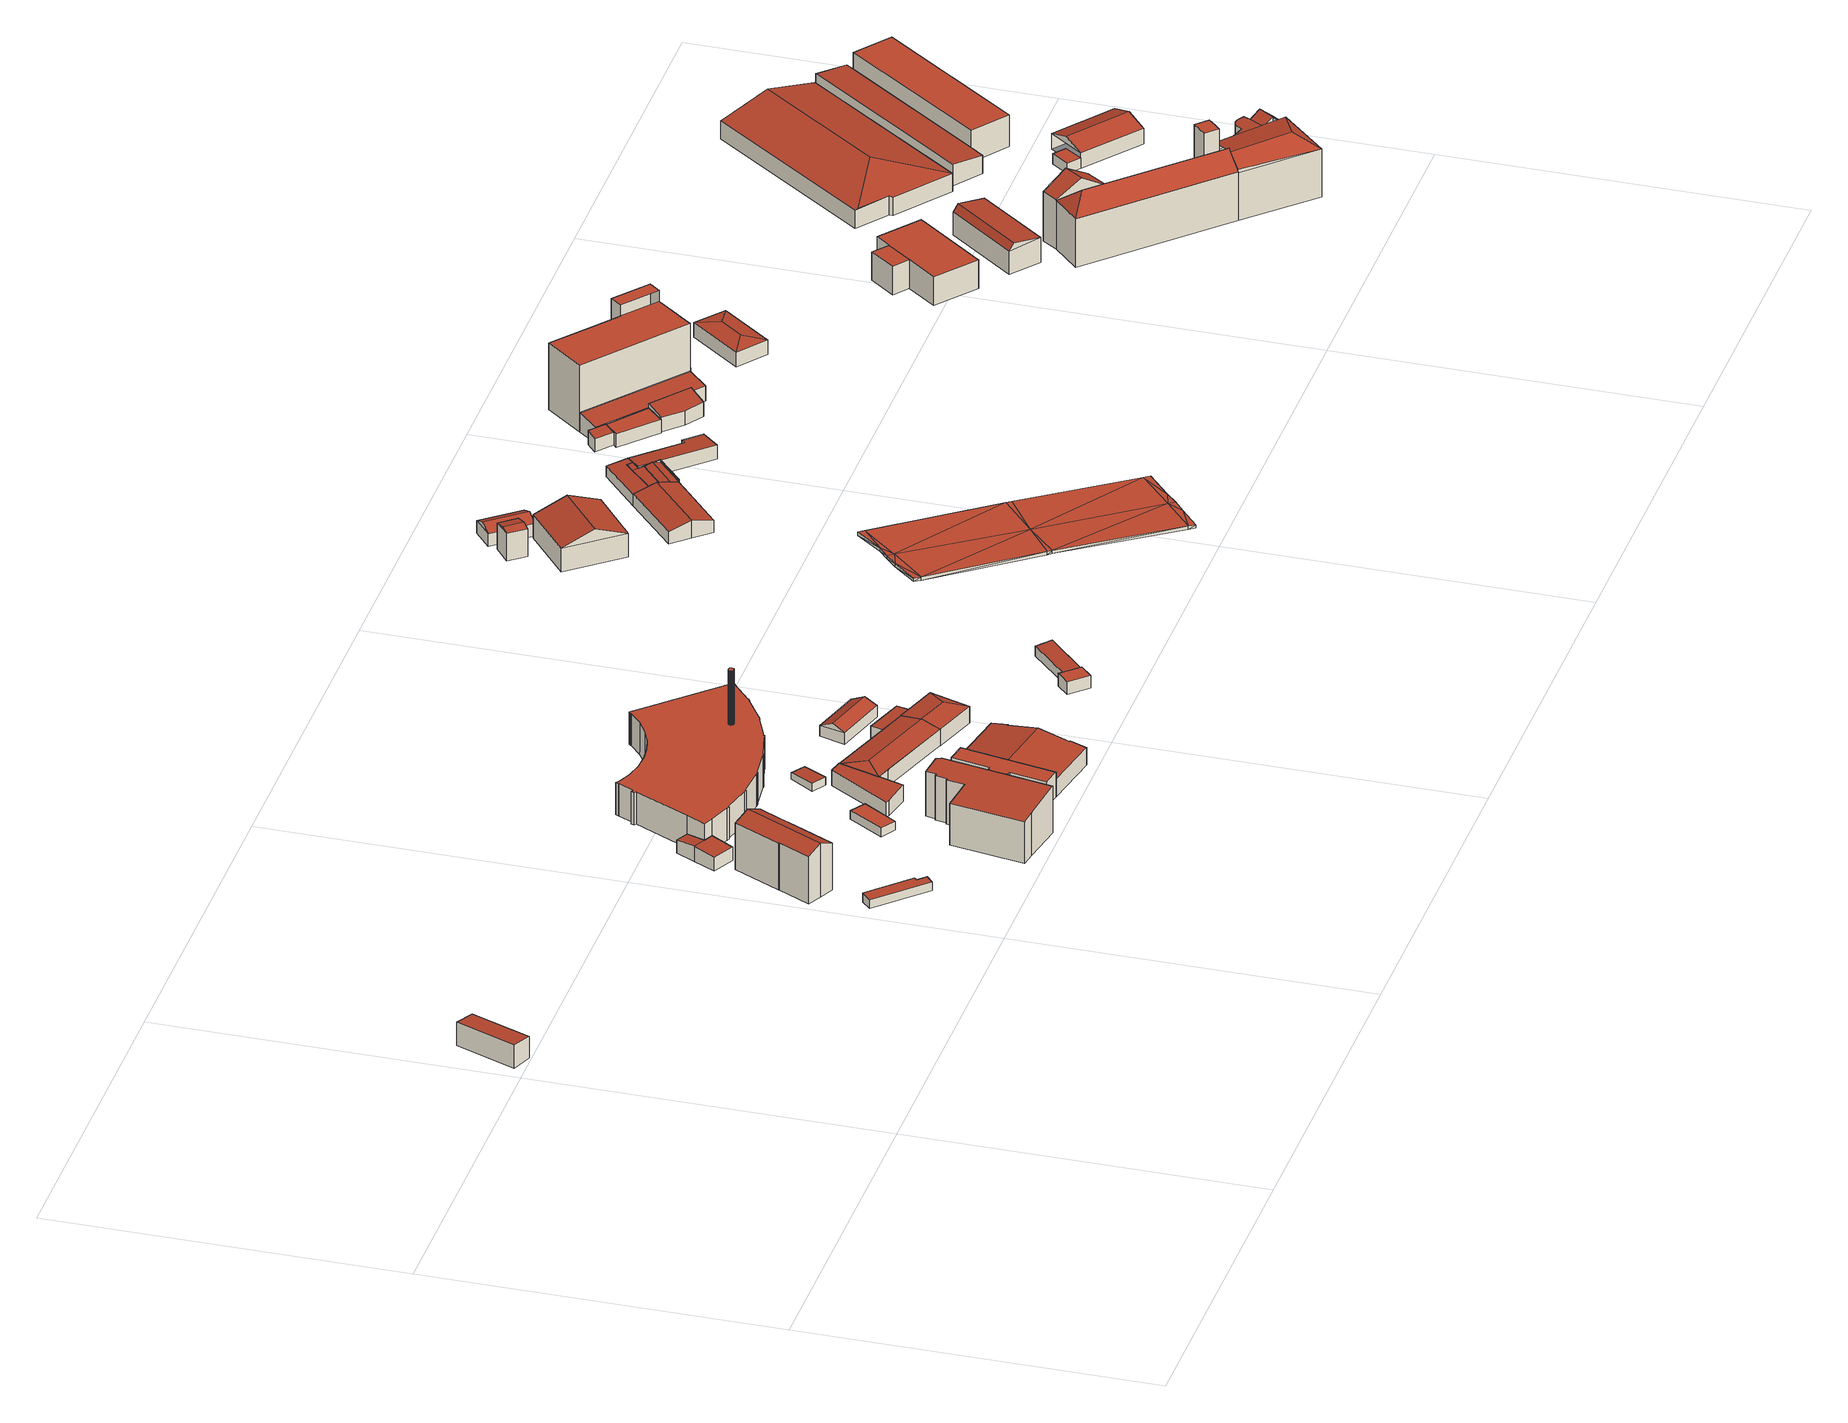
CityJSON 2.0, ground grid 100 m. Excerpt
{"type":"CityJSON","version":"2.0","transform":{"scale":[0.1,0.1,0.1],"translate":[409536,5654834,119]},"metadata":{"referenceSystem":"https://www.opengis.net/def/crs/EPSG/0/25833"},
"CityObjects":{
"building1":{"type":"Building","attributes":{"Dachtyp_tdc":"tdcPolyFlatRoof","Gemeindeschluessel":14612000,"Dachneigung":4.85,"QualitaetDacherkennung":78,"Geometrietyp2DReferenz":"3000","measuredHeight":6.94,"function":"31001_2000","roofType":"2100"},"geometry":[{"type":"Solid","lod":"2","boundaries":[[[[0,1,2,3]],[[1,4,5,2]],[[4,6,7,5]],[[6,0,3,7]],[[6,4,1,0]],[[3,2,5,7]]]],"semantics":{"surfaces":[{"type":"WallSurface"},{"type":"RoofSurface"},{"type":"GroundSurface"}],"values":[[0,0,0,0,1,2]]}}]},
"building2":{"type":"Building","attributes":{"Dachtyp_tdc":"tdcPolyFlatRoof","Gemeindeschluessel":14612000,"Dachneigung":3.37,"QualitaetDacherkennung":70,"Geometrietyp2DReferenz":"3000","measuredHeight":2.7,"function":"31001_9998","roofType":"2100"},"geometry":[{"type":"Solid","lod":"2","boundaries":[[[[8,9,10,11]],[[9,12,13,10]],[[12,14,15,13]],[[14,16,17,15]],[[16,18,19,17]],[[16,14,12,9,8,18]],[[19,11,10,13,15,17]],[[18,8,11,19]]]],"semantics":{"surfaces":[{"type":"WallSurface"},{"type":"RoofSurface"},{"type":"GroundSurface"}],"values":[[0,0,0,0,0,1,2,0]]}}]},
"building3":{"type":"Building","attributes":{"Gemeindeschluessel":14612000,"Geometrietyp2DReferenz":"3000","function":"31001_9998","roofType":"9999"},"children":["building3-1","building3-2"]},
"building3-1":{"type":"BuildingPart","attributes":{"Dachtyp_tdc":"tdcGableRoof","Dachneigung":23.97,"QualitaetDacherkennung":55,"Geometrietyp2DReferenz":"3000","measuredHeight":15.98,"roofType":"3100"},"parents":["building3"],"geometry":[{"type":"MultiSurface","lod":"2","boundaries":[[[20,21,22,23,24]],[[21,25,26,22]],[[25,27,28,26]],[[27,29,30,28]],[[29,31,32,30]],[[31,33,34,32]],[[33,35,36,34]],[[35,37,38,36]],[[37,39,40,38]],[[39,41,42,40]],[[41,43,44,42]],[[43,45,46,44]],[[45,47,46]],[[41,39,37,35,33,31]],[[31,29,27,25,21,20,45,43,41]],[[23,22,26,28,30,32,34,36,38,40,42,44,46]]],"semantics":{"surfaces":[{"type":"WallSurface"},{"type":"RoofSurface"},{"type":"GroundSurface"}],"values":[0,0,0,0,0,0,0,0,0,0,0,0,0,1,1,2]}}]},
"building3-2":{"type":"BuildingPart","attributes":{"Dachtyp_tdc":"tdcPolyFlatRoof","Dachneigung":13.67,"QualitaetDacherkennung":44,"Geometrietyp2DReferenz":"3000","measuredHeight":3.87,"roofType":"2100"},"parents":["building3"],"geometry":[{"type":"MultiSurface","lod":"2","boundaries":[[[48,49,22,50]],[[49,24,23,22]],[[47,51,52,46]],[[51,48,50,52]],[[51,47,24,49,48]],[[50,22,23,46,52]]],"semantics":{"surfaces":[{"type":"WallSurface"},{"type":"RoofSurface"},{"type":"GroundSurface"}],"values":[0,0,0,0,1,2]}}]},
"building4":{"type":"Building","attributes":{"Gemeindeschluessel":14612000,"Geometrietyp2DReferenz":"3000","function":"31001_9998","roofType":"9999"},"children":["building4-1","building4-2"]},
"building4-1":{"type":"BuildingPart","attributes":{"Dachtyp_tdc":"tdcPolyFlatRoof","Dachneigung":4.96,"QualitaetDacherkennung":61,"Geometrietyp2DReferenz":"3000","measuredHeight":4.58,"roofType":"2100"},"parents":["building4"],"geometry":[{"type":"MultiSurface","lod":"2","boundaries":[[[53,54,55,56]],[[57,53,56,58]],[[57,59,54,53]],[[56,55,60,58]],[[59,57,58,60,61]]],"semantics":{"surfaces":[{"type":"WallSurface"},{"type":"RoofSurface"},{"type":"GroundSurface"}],"values":[0,0,1,2,0]}}]},
"building4-2":{"type":"BuildingPart","attributes":{"Dachtyp_tdc":"tdcPolyFlatRoof","Dachneigung":3.82,"QualitaetDacherkennung":79,"Geometrietyp2DReferenz":"3000","measuredHeight":4.54,"roofType":"2100"},"parents":["building4"],"geometry":[{"type":"MultiSurface","lod":"2","boundaries":[[[62,61,60,63]],[[54,64,65,55]],[[64,66,67,65]],[[66,62,63,67]],[[66,64,54,61,62]],[[63,60,55,65,67]]],"semantics":{"surfaces":[{"type":"WallSurface"},{"type":"RoofSurface"},{"type":"GroundSurface"}],"values":[0,0,0,0,1,2]}}]},
"building5":{"type":"Building","attributes":{"Dachtyp_tdc":"tdcPolyFlatRoof","Gemeindeschluessel":14612000,"Dachneigung":5.62,"QualitaetDacherkennung":59,"Geometrietyp2DReferenz":"3000","measuredHeight":14,"function":"31001_2000","roofType":"2100"},"geometry":[{"type":"Solid","lod":"2","boundaries":[[[[68,69,70,71]],[[69,72,73,70]],[[72,74,75,73]],[[74,76,77,75]],[[76,78,79,77]],[[78,80,81,79]],[[80,82,83,81]],[[82,84,85,83]],[[84,86,87,85]],[[86,88,89,87]],[[88,90,91,89]],[[90,68,71,91]],[[90,88,86,84,82,80,78,76,74,72,69,68]],[[71,70,73,75,77,79,81,83,85,87,89,91]]]],"semantics":{"surfaces":[{"type":"WallSurface"},{"type":"RoofSurface"},{"type":"GroundSurface"}],"values":[[0,0,0,0,0,0,0,0,0,0,0,0,1,2]]}}]},
"building6":{"type":"Building","attributes":{"Dachtyp_tdc":"tdcPolyFlatRoof","Gemeindeschluessel":14612000,"Dachneigung":0,"QualitaetDacherkennung":55,"Geometrietyp2DReferenz":"3000","measuredHeight":2.56,"function":"31001_9998","roofType":"1000"},"geometry":[{"type":"Solid","lod":"2","boundaries":[[[[92,93,94,95]],[[93,96,97,94]],[[96,98,99,97]],[[98,92,95,99]],[[98,96,93,92]],[[95,94,97,99]]]],"semantics":{"surfaces":[{"type":"WallSurface"},{"type":"RoofSurface"},{"type":"GroundSurface"}],"values":[[0,0,0,0,1,2]]}}]},
"building7":{"type":"Building","attributes":{"Dachtyp_tdc":"tdcPolyFlatRoof","Gemeindeschluessel":14612000,"Dachneigung":4.66,"QualitaetDacherkennung":93,"Geometrietyp2DReferenz":"3000","measuredHeight":5.08,"function":"31001_2000","roofType":"2100"},"geometry":[{"type":"Solid","lod":"2","boundaries":[[[[100,101,102,103]],[[101,104,105,102]],[[104,106,107,105]],[[106,108,109,107]],[[108,110,111,109]],[[110,112,113,111]],[[112,114,115,113]],[[114,100,103,115]],[[114,112,110,108,106,104,101,100]],[[103,102,105,107,109,111,113,115]]]],"semantics":{"surfaces":[{"type":"WallSurface"},{"type":"RoofSurface"},{"type":"GroundSurface"}],"values":[[0,0,0,0,0,0,0,0,1,2]]}}]},
"building8":{"type":"Building","attributes":{"Dachtyp_tdc":"tdcPolyFlatRoof","Gemeindeschluessel":14612000,"Dachneigung":0,"QualitaetDacherkennung":90,"Geometrietyp2DReferenz":"3000","measuredHeight":7.42,"function":"31001_2000","roofType":"1000"},"geometry":[{"type":"Solid","lod":"2","boundaries":[[[[116,117,118,119]],[[117,120,121,118]],[[120,122,123,121]],[[122,124,125,123]],[[124,126,127,125]],[[126,128,129,127]],[[128,130,131,129]],[[130,132,133,131]],[[132,134,135,133]],[[134,116,119,135]],[[134,132,130,128,126,124,122,120,117,116]],[[119,118,121,123,125,127,129,131,133,135]]]],"semantics":{"surfaces":[{"type":"WallSurface"},{"type":"RoofSurface"},{"type":"GroundSurface"}],"values":[[0,0,0,0,0,0,0,0,0,0,1,2]]}}]},
"building9":{"type":"Building","attributes":{"Dachtyp_tdc":"tdcPolyFlatRoof","Gemeindeschluessel":14612000,"Dachneigung":3.22,"QualitaetDacherkennung":73,"Geometrietyp2DReferenz":"3000","measuredHeight":2.38,"function":"31001_9998","roofType":"2100"},"geometry":[{"type":"Solid","lod":"2","boundaries":[[[[136,137,138,139]],[[137,140,141,138]],[[140,142,143,141]],[[142,136,139,143]],[[142,140,137,136]],[[139,138,141,143]]]],"semantics":{"surfaces":[{"type":"WallSurface"},{"type":"RoofSurface"},{"type":"GroundSurface"}],"values":[[0,0,0,0,1,2]]}}]},
"building10":{"type":"Building","attributes":{"name":"Eisenbahnmuseum","Gemeindeschluessel":14612000,"Geometrietyp2DReferenz":"3000","BezugspunktDach":"2000","function":"31001_3034"},"children":["building10-1","building10-2"]},
"building10-1":{"type":"BuildingPart","attributes":{"Dachtyp_tdc":"tdcFreeFormRoof","Dachneigung":0,"QualitaetDacherkennung":0,"Geometrietyp2DReferenz":"3000","measuredHeight":9.52},"parents":["building10"],"geometry":[{"type":"MultiSurface","lod":"2","boundaries":[[[144,145,146,147,148,149,150,151,152,153,154,155,156,157,158,159,160,161,162,163,164,165,166,167,168,169,170,171,172,173,174,175,176,177,178,179,180,181,182,183,184,185,186,187,188,189,190,191,192,193,194,195,196,197,198,199,200]],[[200,199,201,202]],[[199,198,203,201]],[[198,197,204,203]],[[197,196,205,204]],[[196,195,206,205]],[[195,194,207,206]],[[194,193,208,207]],[[193,192,209,208]],[[192,191,210,209]],[[191,190,211,210]],[[190,189,212,211]],[[189,188,213,212]],[[188,187,214,213]],[[187,186,215,214]],[[186,185,216,215]],[[185,184,217,216]],[[184,183,218,217]],[[183,182,219,218]],[[182,181,220,219]],[[181,180,221,220]],[[180,179,222,221]],[[179,178,223,222]],[[178,177,224,223]],[[177,176,225,224]],[[176,175,226,225]],[[175,174,227,226]],[[174,173,228,227]],[[173,172,229,228]],[[172,171,230,229]],[[171,170,231,230]],[[170,169,232,231]],[[169,168,233,232]],[[168,167,234,233]],[[167,166,235,234]],[[166,165,236,235]],[[165,164,237,236]],[[164,163,238,237]],[[163,162,239,238]],[[162,161,240,239]],[[161,160,241,240]],[[160,159,242,241]],[[159,158,243,242]],[[158,157,244,243]],[[157,156,245,244]],[[156,155,246,245]],[[155,154,247,246]],[[154,153,248,247]],[[153,152,249,248]],[[152,151,250,249]],[[151,150,251,250]],[[150,149,252,251]],[[146,145,253,254]],[[149,148,255,252]],[[148,147,256,255]],[[147,146,254,256]],[[145,144,257,253]],[[144,200,202,257]],[[202,201,203,204,205,206,207,208,209,210,211,212,213,214,215,216,217,218,219,220,221,222,223,224,225,226,227,228,229,230,231,232,233,234,235,236,237,238,239,240,241,242,243,244,245,246,247,248,249,250,251,252,255,256,254,253,257]]],"semantics":{"surfaces":[{"type":"RoofSurface"},{"type":"WallSurface"},{"type":"GroundSurface"}],"values":[0,1,1,1,1,1,1,1,1,1,1,1,1,1,1,1,1,1,1,1,1,1,1,1,1,1,1,1,1,1,1,1,1,1,1,1,1,1,1,1,1,1,1,1,1,1,1,1,1,1,1,1,1,1,1,1,1,1,2]}}]},
"building10-2":{"type":"BuildingPart","attributes":{"Dachtyp_tdc":"tdcPolyFlatRoof","Dachneigung":0,"QualitaetDacherkennung":0,"Geometrietyp2DReferenz":"3000","measuredHeight":16.22},"parents":["building10"],"geometry":[{"type":"MultiSurface","lod":"2","boundaries":[[[258,259,260,261,262,263,264,265,266,267,268,269,270,271,272,273,274,275]],[[275,274,276,277]],[[274,273,278,276]],[[273,272,279,278]],[[272,271,280,279]],[[271,270,281,280]],[[270,269,282,281]],[[269,268,283,282]],[[268,267,284,283]],[[267,266,285,284]],[[266,265,286,285]],[[265,264,287,286]],[[264,263,288,287]],[[263,262,289,288]],[[262,261,290,289]],[[261,260,291,290]],[[260,259,292,291]],[[259,258,293,292]],[[258,275,277,293]],[[277,276,278,279,280,281,282,283,284,285,286,287,288,289,290,291,292,293]]],"semantics":{"surfaces":[{"type":"RoofSurface"},{"type":"WallSurface"},{"type":"GroundSurface"}],"values":[0,1,1,1,1,1,1,1,1,1,1,1,1,1,1,1,1,1,1,2]}}]},
"building11":{"type":"Building","attributes":{"Dachtyp_tdc":"tdcGableRoof","Gemeindeschluessel":14612000,"Dachneigung":10.02,"QualitaetDacherkennung":47,"Geometrietyp2DReferenz":"3000","measuredHeight":7.62,"function":"31001_2000","roofType":"3100"},"geometry":[{"type":"Solid","lod":"2","boundaries":[[[[294,295,296,297]],[[295,298,299,296]],[[298,300,301,299]],[[300,302,303,301]],[[302,304,305,303]],[[304,306,135,305]],[[306,307,308,135]],[[307,309,133,308]],[[309,310,311,133]],[[310,294,297,311]],[[307,306,304,302,300,298]],[[298,295,294,310,309,307]],[[297,296,299,301,303,305,135,308,133,311]]]],"semantics":{"surfaces":[{"type":"WallSurface"},{"type":"RoofSurface"},{"type":"GroundSurface"}],"values":[[0,0,0,0,0,0,0,0,0,0,1,1,2]]}}]},
"building12":{"type":"Building","attributes":{"Dachtyp_tdc":"tdcFreeFormRoof","Gemeindeschluessel":14612000,"Dachneigung":10.02,"QualitaetDacherkennung":93,"Geometrietyp2DReferenz":"3000","measuredHeight":6.04,"function":"31001_2000","roofType":"5000"},"geometry":[{"type":"Solid","lod":"2","boundaries":[[[[312,313,314,315]],[[313,316,103,314]],[[316,317,115,103]],[[317,318,113,115]],[[318,319,320,113]],[[319,321,322,320]],[[321,312,315,322]],[[323,318,324]],[[318,325,324]],[[326,327,324,325,328,329]],[[321,319,323,324,327]],[[312,326,329,313]],[[313,329,328,316]],[[316,328,325,317]],[[321,327,326,312]],[[317,325,318]],[[318,323,319]],[[315,314,103,115,113,320,322]]]],"semantics":{"surfaces":[{"type":"WallSurface"},{"type":"RoofSurface"},{"type":"GroundSurface"}],"values":[[0,0,0,0,0,0,0,1,1,1,1,0,0,0,0,0,0,2]]}}]},
"building13":{"type":"Building","attributes":{"Dachtyp_tdc":"tdcPolyFlatRoof","Gemeindeschluessel":14612000,"Dachneigung":3.12,"QualitaetDacherkennung":76,"Geometrietyp2DReferenz":"3000","measuredHeight":4.57,"function":"31001_2000","roofType":"2100"},"geometry":[{"type":"Solid","lod":"2","boundaries":[[[[330,331,332,333]],[[331,334,335,332]],[[334,336,337,335]],[[336,338,339,337]],[[338,330,333,339]],[[338,336,334,331,330]],[[333,332,335,337,339]]]],"semantics":{"surfaces":[{"type":"WallSurface"},{"type":"RoofSurface"},{"type":"GroundSurface"}],"values":[[0,0,0,0,0,1,2]]}}]},
"building14":{"type":"Building","attributes":{"Dachtyp_tdc":"tdcHipAndGableRoof","Gemeindeschluessel":14612000,"Dachneigung":10,"QualitaetDacherkennung":90,"Geometrietyp2DReferenz":"3000","measuredHeight":6.08,"function":"31001_2000","roofType":"5000"},"geometry":[{"type":"Solid","lod":"2","boundaries":[[[[340,341,342,337]],[[341,343,344,342]],[[343,312,345,344]],[[312,346,339,345]],[[346,340,337,339]],[[343,341,347]],[[340,346,348,347,341]],[[343,347,348,312]],[[348,346,312]],[[337,342,344,345,339]]]],"semantics":{"surfaces":[{"type":"WallSurface"},{"type":"RoofSurface"},{"type":"GroundSurface"}],"values":[[0,0,0,0,0,1,1,1,0,2]]}}]},
"building15":{"type":"Building","attributes":{"Dachtyp_tdc":"tdcGableRoof","Gemeindeschluessel":14612000,"Dachneigung":24.91,"QualitaetDacherkennung":89,"Geometrietyp2DReferenz":"3000","measuredHeight":5.04,"function":"31001_2000","roofType":"3100"},"geometry":[{"type":"Solid","lod":"2","boundaries":[[[[349,350,351,352]],[[350,353,354,351]],[[353,355,356,354]],[[355,349,352,356]],[[353,350,357]],[[349,355,358]],[[350,349,358,357]],[[355,353,357,358]],[[352,351,354,356]]]],"semantics":{"surfaces":[{"type":"WallSurface"},{"type":"RoofSurface"},{"type":"GroundSurface"}],"values":[[0,0,0,0,0,0,1,1,2]]}}]},
"building16":{"type":"Building","attributes":{"Dachtyp_tdc":"tdcPolyFlatRoof","Gemeindeschluessel":14612000,"Dachneigung":0,"QualitaetDacherkennung":81,"Geometrietyp2DReferenz":"3000","measuredHeight":3.83,"function":"31001_2000","roofType":"1000"},"geometry":[{"type":"Solid","lod":"2","boundaries":[[[[359,360,361,362]],[[360,363,364,361]],[[363,365,366,364]],[[365,367,368,366]],[[367,359,362,368]],[[367,365,363,360,359]],[[362,361,364,366,368]]]],"semantics":{"surfaces":[{"type":"WallSurface"},{"type":"RoofSurface"},{"type":"GroundSurface"}],"values":[[0,0,0,0,0,1,2]]}}]},
"building17":{"type":"Building","attributes":{"Dachtyp_tdc":"tdcPolyFlatRoof","Gemeindeschluessel":14612000,"Dachneigung":5.66,"QualitaetDacherkennung":83,"Geometrietyp2DReferenz":"3000","measuredHeight":3.44,"function":"31001_2000","roofType":"2100"},"geometry":[{"type":"Solid","lod":"2","boundaries":[[[[369,370,371,372]],[[370,373,374,371]],[[373,375,376,374]],[[375,369,372,376]],[[375,373,370,369]],[[372,371,374,376]]]],"semantics":{"surfaces":[{"type":"WallSurface"},{"type":"RoofSurface"},{"type":"GroundSurface"}],"values":[[0,0,0,0,1,2]]}}]},
"building18":{"type":"Building","attributes":{"Stand_DGM":"2016","Stand_Basis-DLM":"2021","Gemeindeschluessel":"14612000","ObjektHoehe":1,"Stand_Laserscan":"2016","BodenHoehe":128.66,"Stand_3D-Stadtmodell":"2023","Geometrietyp2DReferenz":3000,"AbsoluteHoehe":129.66,"measuredHeight":1,"function":"53001_1800","roofType":"9999"},"geometry":[{"type":"MultiSurface","lod":"2","boundaries":[[[377,378,379]],[[380,381,378]],[[377,382,383]],[[377,383,380]],[[377,380,378]],[[383,382,384]],[[385,386,387]],[[382,388,387]],[[382,387,384]],[[387,388,385]],[[388,389,385]],[[390,377,379]],[[391,392,390]],[[390,392,377]],[[377,392,382]],[[382,392,393]],[[382,393,394]],[[394,395,388]],[[394,388,382]],[[388,395,396]],[[397,396,395]],[[389,388,396]],[[379,378,398]],[[379,398,399]],[[378,381,400]],[[378,400,398]],[[381,380,401]],[[381,401,400]],[[380,383,402]],[[380,402,401]],[[383,384,403]],[[383,403,402]],[[384,387,404]],[[397,395,405]],[[389,406,407]],[[396,397,408]],[[396,408,406]],[[397,405,408]],[[395,394,409]],[[395,409,405]],[[394,393,410]],[[394,410,409]],[[393,392,411]],[[393,411,410]],[[392,391,412]],[[392,412,411]],[[391,390,413]],[[391,413,412]],[[390,379,399]],[[390,399,413]],[[386,385,414]],[[384,404,403]],[[387,386,415]],[[387,415,404]],[[386,414,415]],[[385,389,407]],[[385,407,414]],[[389,396,406]],[[398,400,401]],[[402,416,417]],[[401,402,417]],[[398,401,417]],[[403,416,402]],[[404,415,414]],[[404,418,416]],[[403,404,416]],[[414,418,404]],[[414,407,418]],[[399,417,413]],[[413,411,412]],[[417,411,413]],[[416,411,417]],[[410,411,416]],[[409,410,416]],[[418,405,409]],[[416,418,409]],[[406,405,418]],[[405,406,408]],[[406,418,407]],[[399,398,417]]],"semantics":{"surfaces":[{"type":"RoofSurface"},{"type":"WallSurface"},{"type":"GroundSurface"}],"values":[0,0,0,0,0,0,0,0,0,0,0,0,0,0,0,0,0,0,0,0,0,0,1,1,1,1,1,1,1,1,1,1,1,1,1,1,1,1,1,1,1,1,1,1,1,1,1,1,1,1,1,1,1,1,1,1,1,1,2,2,2,2,2,2,2,2,2,2,2,2,2,2,2,2,2,2,2,2,2,2]}}]},
"building19":{"type":"Building","attributes":{"Dachtyp_tdc":"tdcGableRoof","Gemeindeschluessel":14612000,"Dachneigung":13.14,"QualitaetDacherkennung":67,"Geometrietyp2DReferenz":"3000","measuredHeight":8.78,"function":"31001_2000","roofType":"3100"},"geometry":[{"type":"Solid","lod":"2","boundaries":[[[[419,420,421,422]],[[420,423,424,421]],[[423,425,426,424]],[[425,419,422,426]],[[423,420,427]],[[419,425,428]],[[420,419,428,427]],[[425,423,427,428]],[[422,421,424,426]]]],"semantics":{"surfaces":[{"type":"WallSurface"},{"type":"RoofSurface"},{"type":"GroundSurface"}],"values":[[0,0,0,0,0,0,1,1,2]]}}]},
"building20":{"type":"Building","attributes":{"Dachtyp_tdc":"tdcGableRoof","Gemeindeschluessel":14612000,"Dachneigung":20.24,"QualitaetDacherkennung":85,"Geometrietyp2DReferenz":"3000","measuredHeight":10.56,"function":"31001_2000","roofType":"3100"},"geometry":[{"type":"Solid","lod":"2","boundaries":[[[[429,430,431,432]],[[430,433,434,431]],[[433,435,436,434]],[[435,429,432,436]],[[433,430,437]],[[429,435,438]],[[430,429,438,437]],[[435,433,437,438]],[[432,431,434,436]]]],"semantics":{"surfaces":[{"type":"WallSurface"},{"type":"RoofSurface"},{"type":"GroundSurface"}],"values":[[0,0,0,0,0,0,1,1,2]]}}]},
"building21":{"type":"Building","attributes":{"Dachtyp_tdc":"tdcGableRoof","Gemeindeschluessel":14612000,"Dachneigung":23.77,"QualitaetDacherkennung":83,"Geometrietyp2DReferenz":"3000","measuredHeight":5.28,"function":"31001_2000","roofType":"3100"},"geometry":[{"type":"Solid","lod":"2","boundaries":[[[[439,440,441,442]],[[440,443,444,441]],[[443,445,446,444]],[[445,439,442,446]],[[443,440,447]],[[439,445,448]],[[440,439,448,447]],[[445,443,447,448]],[[442,441,444,446]]]],"semantics":{"surfaces":[{"type":"WallSurface"},{"type":"RoofSurface"},{"type":"GroundSurface"}],"values":[[0,0,0,0,0,0,1,1,2]]}}]},
"building22":{"type":"Building","attributes":{"Dachtyp_tdc":"tdcGableRoof","Gemeindeschluessel":14612000,"Dachneigung":14.45,"QualitaetDacherkennung":88,"Geometrietyp2DReferenz":"3000","measuredHeight":5.29,"function":"31001_2000","roofType":"3100"},"geometry":[{"type":"Solid","lod":"2","boundaries":[[[[449,450,451,452]],[[450,453,454,451]],[[453,455,456,454]],[[455,457,458,456]],[[457,459,460,458]],[[459,461,462,460]],[[461,463,464,462]],[[463,465,466,464]],[[465,449,452,466]],[[463,461,459,457,455,453]],[[453,450,449,465,463]],[[451,454,456,458,460,462,464,466,452]]]],"semantics":{"surfaces":[{"type":"WallSurface"},{"type":"RoofSurface"},{"type":"GroundSurface"}],"values":[[0,0,0,0,0,0,0,0,0,1,1,2]]}}]},
"building23":{"type":"Building","attributes":{"Dachtyp_tdc":"tdcPolyFlatRoof","Gemeindeschluessel":14612000,"Dachneigung":6.27,"QualitaetDacherkennung":75,"Geometrietyp2DReferenz":"3000","measuredHeight":3.91,"function":"31001_2000","roofType":"2100"},"geometry":[{"type":"Solid","lod":"2","boundaries":[[[[467,468,469,470]],[[468,471,472,469]],[[471,473,474,472]],[[473,475,476,474]],[[475,477,478,476]],[[477,479,480,478]],[[479,467,470,480]],[[479,477,475,473,471,468,467]],[[470,469,472,474,476,478,480]]]],"semantics":{"surfaces":[{"type":"WallSurface"},{"type":"RoofSurface"},{"type":"GroundSurface"}],"values":[[0,0,0,0,0,0,0,1,2]]}}]},
"building24":{"type":"Building","attributes":{"Gemeindeschluessel":14612000,"Geometrietyp2DReferenz":"3000","function":"31001_2000","roofType":"9999"},"children":["building24-1","building24-2"]},
"building24-1":{"type":"BuildingPart","attributes":{"Dachtyp_tdc":"tdcPolyFlatRoof","Dachneigung":7.01,"QualitaetDacherkennung":73,"Geometrietyp2DReferenz":"3000","measuredHeight":4.57,"roofType":"2100"},"parents":["building24"],"geometry":[{"type":"MultiSurface","lod":"2","boundaries":[[[481,482,483,484]],[[482,485,486,483]],[[485,487,488,486]],[[487,467,489,488]],[[467,490,491,489]],[[492,493,494,495]],[[493,496,497,494]],[[496,481,484,497]],[[496,493,492,490,467,487,485,482,481]],[[484,483,486,488,489,491,495,494,497]]],"semantics":{"surfaces":[{"type":"WallSurface"},{"type":"RoofSurface"},{"type":"GroundSurface"}],"values":[0,0,0,0,0,0,0,0,1,2]}}]},
"building24-2":{"type":"BuildingPart","attributes":{"Dachtyp_tdc":"tdcPolyFlatRoof","Dachneigung":7.04,"QualitaetDacherkennung":71,"Geometrietyp2DReferenz":"3000","measuredHeight":3.81,"roofType":"2100"},"parents":["building24"],"geometry":[{"type":"MultiSurface","lod":"2","boundaries":[[[498,499,491,490]],[[498,500,501,499]],[[500,492,495,501]],[[500,498,490,492]],[[495,491,499,501]]],"semantics":{"surfaces":[{"type":"WallSurface"},{"type":"RoofSurface"},{"type":"GroundSurface"}],"values":[0,0,0,1,2]}}]},
"building25":{"type":"Building","attributes":{"Dachtyp_tdc":"tdcGableRoof","Gemeindeschluessel":14612000,"Dachneigung":14.08,"QualitaetDacherkennung":82,"Geometrietyp2DReferenz":"3000","measuredHeight":4.2,"function":"31001_2000","roofType":"3100"},"geometry":[{"type":"Solid","lod":"2","boundaries":[[[[487,485,502,503]],[[485,504,505,502]],[[504,506,507,505]],[[506,487,503,507]],[[504,485,508]],[[487,506,509]],[[485,487,509,508]],[[506,504,508,509]],[[503,502,505,507]]]],"semantics":{"surfaces":[{"type":"WallSurface"},{"type":"RoofSurface"},{"type":"GroundSurface"}],"values":[[0,0,0,0,0,0,1,1,2]]}}]},
"building26":{"type":"Building","attributes":{"Dachtyp_tdc":"tdcPolyFlatRoof","Gemeindeschluessel":14612000,"Dachneigung":4.66,"QualitaetDacherkennung":77,"Geometrietyp2DReferenz":"3000","measuredHeight":4.2,"function":"31001_2000","roofType":"2100"},"geometry":[{"type":"Solid","lod":"2","boundaries":[[[[510,511,495,494]],[[511,512,501,495]],[[512,475,513,501]],[[475,514,515,513]],[[514,516,517,515]],[[516,518,519,517]],[[518,520,521,519]],[[520,510,494,521]],[[520,518,516,514,475,512,511,510]],[[494,495,501,513,515,517,519,521]]]],"semantics":{"surfaces":[{"type":"WallSurface"},{"type":"RoofSurface"},{"type":"GroundSurface"}],"values":[[0,0,0,0,0,0,0,0,1,2]]}}]},
"building27":{"type":"Building","attributes":{"Dachtyp_tdc":"tdcPolyFlatRoof","Gemeindeschluessel":14612000,"Dachneigung":5.08,"QualitaetDacherkennung":76,"Geometrietyp2DReferenz":"3000","measuredHeight":4.22,"function":"31001_2000","roofType":"2100"},"geometry":[{"type":"Solid","lod":"2","boundaries":[[[[522,523,524,525]],[[523,526,527,524]],[[526,528,529,527]],[[528,530,531,529]],[[530,532,533,531]],[[532,522,525,533]],[[532,530,528,526,523,522]],[[525,524,527,529,531,533]]]],"semantics":{"surfaces":[{"type":"WallSurface"},{"type":"RoofSurface"},{"type":"GroundSurface"}],"values":[[0,0,0,0,0,0,1,2]]}}]},
"building28":{"type":"Building","attributes":{"Dachtyp_tdc":"tdcPolyFlatRoof","Gemeindeschluessel":14612000,"Dachneigung":0,"QualitaetDacherkennung":37,"Geometrietyp2DReferenz":"3000","measuredHeight":3.92,"function":"31001_2000","roofType":"1000"},"geometry":[{"type":"Solid","lod":"2","boundaries":[[[[534,535,536,537]],[[535,538,539,536]],[[538,540,541,539]],[[540,542,543,541]],[[542,534,537,543]],[[542,540,538,535,534]],[[537,536,539,541,543]]]],"semantics":{"surfaces":[{"type":"WallSurface"},{"type":"RoofSurface"},{"type":"GroundSurface"}],"values":[[0,0,0,0,0,1,2]]}}]},
"building29":{"type":"Building","attributes":{"Dachtyp_tdc":"tdcPolyFlatRoof","Gemeindeschluessel":14612000,"Dachneigung":6.9,"QualitaetDacherkennung":68,"Geometrietyp2DReferenz":"3000","measuredHeight":5.05,"function":"31001_2000","roofType":"2100"},"geometry":[{"type":"Solid","lod":"2","boundaries":[[[[544,545,546,547]],[[545,548,549,546]],[[548,550,551,549]],[[550,552,553,551]],[[552,544,547,553]],[[552,550,548,545,544]],[[547,546,549,551,553]]]],"semantics":{"surfaces":[{"type":"WallSurface"},{"type":"RoofSurface"},{"type":"GroundSurface"}],"values":[[0,0,0,0,0,1,2]]}}]},
"building30":{"type":"Building","attributes":{"Dachtyp_tdc":"tdcPolyFlatRoof","Gemeindeschluessel":14612000,"Dachneigung":9.74,"QualitaetDacherkennung":33,"Geometrietyp2DReferenz":"3000","measuredHeight":5.76,"function":"31001_2000","roofType":"2100"},"geometry":[{"type":"Solid","lod":"2","boundaries":[[[[554,555,556,557]],[[555,558,559,556]],[[558,560,561,559]],[[560,562,563,561]],[[562,564,565,563]],[[564,566,567,565]],[[566,554,557,567]],[[566,564,562,560,558,555,554]],[[557,556,559,561,563,565,567]]]],"semantics":{"surfaces":[{"type":"WallSurface"},{"type":"RoofSurface"},{"type":"GroundSurface"}],"values":[[0,0,0,0,0,0,0,1,2]]}}]},
"building31":{"type":"Building","attributes":{"Gemeindeschluessel":14612000,"Geometrietyp2DReferenz":"3000","function":"31001_2000","roofType":"9999"},"children":["building31-1","building31-2"]},
"building31-1":{"type":"BuildingPart","attributes":{"Dachtyp_tdc":"tdcPolyFlatRoof","Dachneigung":0,"QualitaetDacherkennung":69,"Geometrietyp2DReferenz":"3000","measuredHeight":19.91,"roofType":"1000"},"parents":["building31"],"geometry":[{"type":"MultiSurface","lod":"2","boundaries":[[[568,569,570,571]],[[569,572,573,570]],[[572,574,575,573]],[[574,576,561,575]],[[576,577,559,561]],[[577,578,579,559]],[[578,580,581,579]],[[580,582,583,581]],[[582,580,578,577,576,574,572,569,568]],[[571,570,573,575,561,559,579,581,583]]],"semantics":{"surfaces":[{"type":"WallSurface"},{"type":"RoofSurface"},{"type":"GroundSurface"}],"values":[0,0,0,0,0,0,0,0,1,2]}}]},
"building31-2":{"type":"BuildingPart","attributes":{"Dachtyp_tdc":"tdcPolyFlatRoof","Dachneigung":0,"QualitaetDacherkennung":49,"Geometrietyp2DReferenz":"3000","measuredHeight":23.17,"roofType":"1000"},"parents":["building31"],"geometry":[{"type":"MultiSurface","lod":"2","boundaries":[[[584,585,586,587]],[[585,588,568,571,586]],[[588,585,584,589]],[[583,587,586,571]],[[589,584,587,583,582]]],"semantics":{"surfaces":[{"type":"WallSurface"},{"type":"RoofSurface"},{"type":"GroundSurface"}],"values":[0,0,1,2,0]}}]},
"building32":{"type":"Building","attributes":{"Dachtyp_tdc":"tdcGableRoof","Gemeindeschluessel":14612000,"Dachneigung":17.91,"QualitaetDacherkennung":16,"Geometrietyp2DReferenz":"3000","measuredHeight":3.42,"function":"31001_2000","roofType":"3100"},"geometry":[{"type":"Solid","lod":"2","boundaries":[[[[590,591,592,593]],[[591,594,595,592]],[[594,596,597,595]],[[596,590,593,597]],[[594,591,598]],[[590,596,599]],[[591,590,599,598]],[[596,594,598,599]],[[593,592,595,597]]]],"semantics":{"surfaces":[{"type":"WallSurface"},{"type":"RoofSurface"},{"type":"GroundSurface"}],"values":[[0,0,0,0,0,0,1,1,2]]}}]},
"building33":{"type":"Building","attributes":{"Dachtyp_tdc":"tdcHipRoof","Gemeindeschluessel":14612000,"Dachneigung":10,"QualitaetDacherkennung":87,"Geometrietyp2DReferenz":"3000","measuredHeight":5.23,"function":"31001_2000","roofType":"3200"},"geometry":[{"type":"Solid","lod":"2","boundaries":[[[[600,601,602,603]],[[601,604,605,602]],[[604,606,607,605]],[[606,600,603,607]],[[604,601,608]],[[600,606,609]],[[601,600,609,608]],[[606,604,608,609]],[[603,602,605,607]]]],"semantics":{"surfaces":[{"type":"WallSurface"},{"type":"RoofSurface"},{"type":"GroundSurface"}],"values":[[0,0,0,0,1,1,1,1,2]]}}]},
"building34":{"type":"Building","attributes":{"Gemeindeschluessel":14612000,"Geometrietyp2DReferenz":"3000","function":"31001_2000","roofType":"9999"},"children":["building34-1","building34-2"]},
"building34-1":{"type":"BuildingPart","attributes":{"Dachtyp_tdc":"tdcPolyFlatRoof","Dachneigung":0,"QualitaetDacherkennung":85,"Geometrietyp2DReferenz":"3000","measuredHeight":8.58,"roofType":"1000"},"parents":["building34"],"geometry":[{"type":"MultiSurface","lod":"2","boundaries":[[[610,611,612,613]],[[614,610,613,615,616]],[[611,617,618,612]],[[617,619,620,618]],[[619,621,622,620]],[[621,623,624,622]],[[623,625,626,627,624]],[[623,621,619,617,611,610,614,625]],[[627,615,613,612,618,620,622,624]]],"semantics":{"surfaces":[{"type":"WallSurface"},{"type":"RoofSurface"},{"type":"GroundSurface"}],"values":[0,0,0,0,0,0,0,1,2]}}]},
"building34-2":{"type":"BuildingPart","attributes":{"Dachtyp_tdc":"tdcPolyFlatRoof","Dachneigung":0,"QualitaetDacherkennung":69,"Geometrietyp2DReferenz":"3000","measuredHeight":8.54,"roofType":"1000"},"parents":["building34"],"geometry":[{"type":"MultiSurface","lod":"2","boundaries":[[[626,628,624,627]],[[628,629,630,624]],[[629,631,632,630]],[[631,616,615,632]],[[616,631,629,628,626]],[[627,624,630,632,615]]],"semantics":{"surfaces":[{"type":"WallSurface"},{"type":"RoofSurface"},{"type":"GroundSurface"}],"values":[0,0,0,0,1,2]}}]},
"building35":{"type":"Building","attributes":{"Dachtyp_tdc":"tdcGableRoof","Gemeindeschluessel":14612000,"Dachneigung":10.16,"QualitaetDacherkennung":7,"Geometrietyp2DReferenz":"3000","measuredHeight":8.88,"function":"31001_2000","roofType":"3100"},"geometry":[{"type":"Solid","lod":"2","boundaries":[[[[633,634,635,636]],[[634,637,638,635]],[[637,639,640,638]],[[639,633,636,640]],[[637,634,641]],[[633,639,642]],[[634,633,642,641]],[[639,637,641,642]],[[636,635,638,640]]]],"semantics":{"surfaces":[{"type":"WallSurface"},{"type":"RoofSurface"},{"type":"GroundSurface"}],"values":[[0,0,0,0,0,0,1,1,2]]}}]},
"building36":{"type":"Building","attributes":{"Gemeindeschluessel":14612000,"Geometrietyp2DReferenz":"3000","function":"31001_2000","roofType":"9999"},"children":["building36-1","building36-2","building36-3","building36-4","building36-5"]},
"building36-1":{"type":"BuildingPart","attributes":{"Dachtyp_tdc":"tdcGableRoof","Dachneigung":30.86,"QualitaetDacherkennung":59,"Geometrietyp2DReferenz":"3000","measuredHeight":18.97,"roofType":"3100"},"parents":["building36"],"geometry":[{"type":"MultiSurface","lod":"2","boundaries":[[[643,644,645,646,647]],[[644,648,649,645]],[[648,650,651,652,649]],[[648,644,653]],[[643,650,654]],[[644,643,654,653]],[[650,648,653,654]],[[646,645,649,652]]],"semantics":{"surfaces":[{"type":"WallSurface"},{"type":"RoofSurface"},{"type":"GroundSurface"}],"values":[0,0,0,0,0,1,1,2]}}]},
"building36-2":{"type":"BuildingPart","attributes":{"Dachtyp_tdc":"tdcHipAndGableRoof","Dachneigung":40.78,"QualitaetDacherkennung":76,"Geometrietyp2DReferenz":"3000","measuredHeight":19.02,"roofType":"5000"},"parents":["building36"],"geometry":[{"type":"MultiSurface","lod":"2","boundaries":[[[651,655,656]],[[656,655,657,658]],[[658,657,659,660]],[[661,662,663]],[[664,646,652,665,666,667,668]],[[663,647,646,664]],[[651,656,665,652]],[[656,658,666,665]],[[658,660,669,667,666]],[[661,663,664,668,670]],[[647,663,671]],[[662,672,673,671,663]],[[647,671,673,674,659,657,655,651]]],"semantics":{"surfaces":[{"type":"WallSurface"},{"type":"GroundSurface"},{"type":"RoofSurface"}],"values":[0,0,0,0,1,0,0,0,0,0,2,2,2]}}]},
"building36-3":{"type":"BuildingPart","attributes":{"Dachtyp_tdc":"tdcHipAndGableRoof","Dachneigung":10.35,"QualitaetDacherkennung":28,"Geometrietyp2DReferenz":"3000","measuredHeight":18.36,"roofType":"5000"},"parents":["building36"],"geometry":[{"type":"MultiSurface","lod":"2","boundaries":[[[675,676,677,678]],[[676,670,668,677]],[[669,679,680,667]],[[679,681,682,680]],[[676,683,684]],[[685,686,687,674,672,688,684,683,689,690,691,692]],[[676,684,688,693]],[[676,693,662,661,670]],[[669,660,659,687,686,679]],[[679,686,685,694,681]],[[675,695,683,676]],[[682,696,678,677,668,667,680]]],"semantics":{"surfaces":[{"type":"WallSurface"},{"type":"RoofSurface"},{"type":"GroundSurface"}],"values":[0,0,0,0,1,1,1,0,0,0,0,2]}}]},
"building36-4":{"type":"BuildingPart","attributes":{"Dachtyp_tdc":"tdcGableRoof","Dachneigung":41.91,"QualitaetDacherkennung":62,"Geometrietyp2DReferenz":"3000","measuredHeight":18.09,"roofType":"3100"},"parents":["building36"],"geometry":[{"type":"MultiSurface","lod":"2","boundaries":[[[697,695,675,678,698]],[[699,697,698,700]],[[697,699,701]],[[695,697,701,702,689]],[[699,703,690,702,701]],[[698,678,696,700]]],"semantics":{"surfaces":[{"type":"WallSurface"},{"type":"RoofSurface"},{"type":"GroundSurface"}],"values":[0,0,0,1,1,2]}}]},
"building36-5":{"type":"BuildingPart","attributes":{"Dachtyp_tdc":"tdcPolyFlatRoof","Dachneigung":3.52,"QualitaetDacherkennung":50,"Geometrietyp2DReferenz":"3000","measuredHeight":16.77,"roofType":"2100"},"parents":["building36"],"geometry":[{"type":"MultiSurface","lod":"2","boundaries":[[[694,704,705,682,681]],[[704,706,707,705]],[[706,708,709,707]],[[708,710,711,709]],[[710,712,713,711]],[[712,714,715,713]],[[714,716,717,715]],[[716,718,719,717]],[[718,720,699,700,719]],[[721,720,718,716,714,712,710,708,706,704,694,692]],[[682,705,707,709,711,713,715,717,719,700,696]]],"semantics":{"surfaces":[{"type":"WallSurface"},{"type":"RoofSurface"},{"type":"GroundSurface"}],"values":[0,0,0,0,0,0,0,0,0,1,2]}}]},
"building37":{"type":"Building","attributes":{"Dachtyp_tdc":"tdcPolyFlatRoof","Gemeindeschluessel":14612000,"Dachneigung":0,"QualitaetDacherkennung":60,"Geometrietyp2DReferenz":"3000","measuredHeight":20.12,"function":"31001_2000","roofType":"1000"},"geometry":[{"type":"Solid","lod":"2","boundaries":[[[[722,723,724,725]],[[723,726,727,724]],[[726,728,729,727]],[[728,730,731,729]],[[730,722,725,731]],[[730,728,726,723,722]],[[725,724,727,729,731]]]],"semantics":{"surfaces":[{"type":"WallSurface"},{"type":"RoofSurface"},{"type":"GroundSurface"}],"values":[[0,0,0,0,0,1,2]]}}]},
"building38":{"type":"Building","attributes":{"Dachtyp_tdc":"tdcFreeFormRoof","Gemeindeschluessel":14612000,"Dachneigung":14.15,"QualitaetDacherkennung":34,"Geometrietyp2DReferenz":"3000","measuredHeight":9.27,"function":"31001_2000","roofType":"5000"},"geometry":[{"type":"Solid","lod":"2","boundaries":[[[[732,733,734,735]],[[733,736,737,734]],[[736,738,739,737]],[[738,740,741,739]],[[740,742,743,741]],[[742,744,745,743]],[[744,732,735,745]],[[746,747,744,742,740]],[[738,736,748,746,740]],[[746,748,733,732,747]],[[736,733,748]],[[732,744,747]],[[735,734,737,739,741,743,745]]]],"semantics":{"surfaces":[{"type":"WallSurface"},{"type":"RoofSurface"},{"type":"GroundSurface"}],"values":[[0,0,0,0,0,0,0,1,1,1,0,0,2]]}}]},
"building39":{"type":"Building","attributes":{"Gemeindeschluessel":14612000,"Geometrietyp2DReferenz":"3000","function":"31001_2000","roofType":"9999"},"children":["building39-1","building39-2"]},
"building39-1":{"type":"BuildingPart","attributes":{"Dachtyp_tdc":"tdcPolyFlatRoof","Dachneigung":0,"QualitaetDacherkennung":42,"Geometrietyp2DReferenz":"3000","measuredHeight":3.15,"roofType":"1000"},"parents":["building39"],"geometry":[{"type":"MultiSurface","lod":"2","boundaries":[[[749,750,751,752]],[[750,753,754,751]],[[753,755,756,754]],[[755,753,750,749]],[[752,751,754,756]]],"semantics":{"surfaces":[{"type":"WallSurface"},{"type":"RoofSurface"},{"type":"GroundSurface"}],"values":[0,0,0,1,2]}}]},
"building39-2":{"type":"BuildingPart","attributes":{"Dachtyp_tdc":"tdcGableRoof","Dachneigung":18.74,"QualitaetDacherkennung":87,"Geometrietyp2DReferenz":"3000","measuredHeight":6.75,"roofType":"3100"},"parents":["building39"],"geometry":[{"type":"MultiSurface","lod":"2","boundaries":[[[757,758,749,752,759]],[[757,760,761]],[[762,758,763]],[[760,762,763,761]],[[758,757,761,763]],[[764,765,759,752,756]],[[760,757,759,765]],[[762,760,765,764]]],"semantics":{"surfaces":[{"type":"WallSurface"},{"type":"RoofSurface"},{"type":"GroundSurface"}],"values":[0,0,0,1,1,2,0,0]}}]},
"building40":{"type":"Building","attributes":{"Dachtyp_tdc":"tdcPolyFlatRoof","Gemeindeschluessel":14612000,"Dachneigung":6.28,"QualitaetDacherkennung":86,"Geometrietyp2DReferenz":"3000","measuredHeight":6.45,"function":"31001_2000","roofType":"2100"},"geometry":[{"type":"Solid","lod":"2","boundaries":[[[[766,767,768,769]],[[767,770,771,768]],[[770,772,773,771]],[[772,774,775,773]],[[774,776,777,775]],[[776,766,769,777]],[[776,774,772,770,767,766]],[[769,768,771,773,775,777]]]],"semantics":{"surfaces":[{"type":"WallSurface"},{"type":"RoofSurface"},{"type":"GroundSurface"}],"values":[[0,0,0,0,0,0,1,2]]}}]},
"building41":{"type":"Building","attributes":{"Dachtyp_tdc":"tdcPolyFlatRoof","Gemeindeschluessel":14612000,"Dachneigung":0,"QualitaetDacherkennung":55,"Geometrietyp2DReferenz":"3000","measuredHeight":9.54,"function":"31001_2000","roofType":"1000"},"geometry":[{"type":"Solid","lod":"2","boundaries":[[[[778,779,780,781]],[[779,782,783,780]],[[782,784,785,783]],[[784,778,781,785]],[[784,782,779,778]],[[781,780,783,785]]]],"semantics":{"surfaces":[{"type":"WallSurface"},{"type":"RoofSurface"},{"type":"GroundSurface"}],"values":[[0,0,0,0,1,2]]}}]}
},
"vertices":[
[65,996,92],[5,1019,98],[5,1019,28],[65,996,28],[72,1191,98],[72,1191,28],[132,1167,92],[132,1167,28],
[1042,389,51],[1149,282,51],[1149,282,24],[1042,389,24],[1142,274,51],[1142,274,24],[1164,253,51],[1164,253,24],[1144,233,49],[1144,233,24],[1015,362,49],[1015,362,24],
[1152,617,158],[1153,617,158],[1153,617,19],[1152,617,19],[1152,617,58],[1130,571,158],[1130,571,19],[1129,571,159],[1129,571,19],[1085,482,159],[1085,482,19],[1044,501,179],[1044,501,19],[1002,521,159],[1002,521,19],[1047,612,159],[1047,612,19],[1046,613,159],[1046,613,19],[1112,748,159],[1112,748,19],[1154,727,179],[1154,727,19],[1197,706,158],[1197,706,19],[1166,645,158],[1166,645,19],[1166,645,58],
[1168,609,54],[1153,617,58],[1168,609,19],[1182,637,54],[1182,637,19],
[1186,897,58],[1160,843,63],[1160,843,18],[1186,897,18],[1150,914,58],[1150,914,18],[1123,860,64],[1123,860,18],[1123,860,63],
[1092,798,58],[1092,798,18],[1187,831,63],[1187,831,18],[1155,767,58],[1155,767,18],
[1320,38,159],[1354,247,159],[1354,247,35],[1320,38,35],[1441,232,167],[1441,232,35],[1450,283,167],[1450,283,35],[1455,282,168],[1455,282,35],[1461,316,168],[1461,316,35],[1468,315,169],[1468,315,35],[1473,345,169],[1473,345,35],[1532,335,174],[1532,335,35],[1538,321,175],[1538,321,35],[1483,10,175],[1483,10,35],[1361,31,163],[1361,31,35],
[1453,500,58],[1391,402,58],[1391,402,32],[1453,500,32],[1349,428,58],[1349,428,32],[1411,527,58],[1411,527,32],
[1561,494,77],[1555,477,77],[1555,477,27],[1561,494,27],[1538,423,77],[1538,423,27],[1464,439,71],[1464,439,27],[1455,444,70],[1455,444,27],[1564,620,74],[1564,620,27],[1596,610,77],[1596,610,27],[1560,495,77],[1560,495,27],
[1603,60,108],[1622,164,108],[1622,164,34],[1603,60,34],[1618,165,108],[1618,165,34],[1609,178,108],[1609,178,34],[1616,214,108],[1616,214,34],[1628,222,108],[1628,222,34],[1633,221,108],[1633,221,34],[1652,328,108],[1652,328,34],[1706,318,108],[1706,318,34],[1657,51,108],[1657,51,34],
[1515,658,56],[1558,727,51],[1558,727,32],[1515,658,32],[1597,702,51],[1597,702,32],[1554,634,56],[1554,634,32],
[1642,1173,112],[1635,1179,112],[1629,1173,112],[1630,1172,112],[1594,1139,112],[1557,1115,112],[1516,1097,112],[1473,1086,112],[1429,1081,112],[1384,1084,112],[1341,1094,112],[1299,1111,112],[1300,1113,112],[1292,1117,112],[1288,1108,112],[1289,1108,112],[1267,1063,112],[1260,1067,112],[1256,1058,112],[1263,1054,112],[1186,897,112],[1160,843,112],[1187,831,112],[1249,809,112],[1249,808,112],[1258,805,112],[1258,807,112],[1339,789,112],[1338,787,112],[1347,786,112],[1348,787,112],[1430,783,112],[1430,782,112],[1439,782,112],[1439,783,112],[1521,791,112],[1522,790,112],[1530,792,112],[1530,793,112],[1610,813,112],[1610,812,112],[1619,815,112],[1618,817,112],[1694,850,112],[1694,849,112],[1702,853,112],[1702,854,112],[1771,899,112],[1772,898,112],[1779,903,112],[1778,904,112],[1838,957,112],[1838,956,112],[1845,962,112],[1839,969,112],[1838,968,112],[1641,1172,112],[1838,968,16],[1641,1172,16],[1839,969,16],[1845,962,16],[1838,956,16],[1838,957,16],[1778,904,16],[1779,903,16],[1772,898,16],[1771,899,16],[1702,854,16],[1702,853,16],[1694,849,16],[1694,850,16],[1618,817,16],[1619,815,16],[1610,812,16],[1610,813,16],[1530,793,16],[1530,792,16],[1522,790,16],[1521,791,16],[1439,783,16],[1439,782,16],[1430,782,16],[1430,783,16],[1348,787,16],[1347,786,16],[1338,787,16],[1339,789,16],[1258,807,16],[1258,805,16],[1249,808,16],[1249,809,16],[1187,831,16],[1160,843,16],[1186,897,16],[1263,1054,16],[1256,1058,16],[1260,1067,16],[1267,1063,16],[1289,1108,16],[1288,1108,16],[1292,1117,16],[1300,1113,16],[1299,1111,16],[1341,1094,16],[1384,1084,16],[1429,1081,16],[1473,1086,16],[1516,1097,16],[1557,1115,16],[1635,1179,16],[1629,1173,16],[1594,1139,16],[1630,1172,16],[1642,1173,16],
[1596,895,314],[1595,897,314],[1594,900,314],[1592,901,314],[1590,902,314],[1587,902,314],[1584,901,314],[1582,900,314],[1581,897,314],[1581,895,314],[1581,892,314],[1582,890,314],[1584,888,314],[1587,887,314],[1590,887,314],[1592,888,314],[1594,890,314],[1595,892,314],[1594,890,152],[1595,892,152],[1592,888,152],[1590,887,152],[1587,887,152],[1584,888,152],[1582,890,152],[1581,892,152],[1581,895,152],[1581,897,152],[1582,900,152],[1584,901,152],[1587,902,152],[1590,902,152],[1592,901,152],[1594,900,152],[1595,897,152],[1596,895,152],
[1869,239,95],[1866,239,95],[1866,239,34],[1869,239,34],[1850,153,110],[1850,153,34],[1834,66,94],[1834,66,34],[1837,65,94],[1837,65,34],[1829,19,86],[1829,19,34],[1657,51,86],[1681,184,110],[1681,184,34],[1706,318,86],[1878,286,86],[1878,286,34],
[1828,408,75],[1602,481,75],[1602,481,27],[1828,408,27],[1561,494,75],[1560,495,75],[1596,610,75],[1792,547,75],[1792,547,27],[1866,524,75],[1866,524,27],[1597,610,76],[1614,536,87],[1560,495,76],[1828,408,76],[1846,462,87],[1561,494,76],[1602,481,76],
[1792,547,72],[1804,585,70],[1804,585,26],[1792,547,26],[1918,549,70],[1918,549,26],[1906,511,72],[1906,511,26],[1866,524,72],[1866,524,26],
[1906,511,76],[1995,482,76],[1995,482,26],[1958,367,75],[1958,367,26],[1828,408,26],[1866,524,76],[1942,432,87],[1846,463,87],
[1923,602,59],[1770,645,59],[1770,645,25],[1923,602,25],[1792,717,57],[1792,717,25],[1938,675,57],[1938,675,25],[1780,679,76],[1930,637,76],
[2153,163,69],[2187,196,69],[2187,196,31],[2153,163,31],[2201,182,69],[2201,182,31],[2234,147,69],[2234,147,31],[2200,114,69],[2200,114,31],
[2234,147,63],[2201,182,58],[2201,182,29],[2234,147,29],[2316,294,58],[2316,294,29],[2350,259,63],[2350,259,29],
[2575,743,107],[2592,786,107],[2563,760,107],[2664,847,107],[2652,863,107],[2786,442,107],[2895,539,107],[2905,526,107],[3049,154,107],[3123,219,107],[3111,235,107],[3005,139,107],[3017,122,107],[2530,728,107],[2473,663,107],[2484,646,107],[2694,371,107],[2703,360,107],[2912,58,107],[2983,93,107],[2924,42,107],[2592,786,97],[2563,760,97],[2652,863,97],[2664,847,97],[2895,539,97],[2905,526,97],[3111,235,97],[2912,58,97],[2983,93,97],[3017,122,97],[2924,42,97],[2703,360,97],[2694,371,97],[2484,646,97],[2473,663,97],[2530,728,97],[3049,154,97],[3123,219,97],[2786,442,97],[2575,743,97],[3005,139,97],
[2462,1685,90],[2425,1731,90],[2425,1731,8],[2462,1685,8],[2474,1770,87],[2474,1770,8],[2511,1724,87],[2511,1724,8],[2445,1747,96],[2482,1701,96],
[2667,1550,81],[2526,1436,81],[2526,1436,10],[2667,1550,10],[2408,1581,81],[2408,1581,10],[2549,1695,81],[2549,1695,10],[2468,1508,116],[2609,1622,116],
[2537,1842,45],[2620,1740,45],[2620,1740,8],[2537,1842,8],[2563,1695,45],[2563,1695,8],[2481,1796,45],[2481,1796,8],[2591,1717,61],[2509,1819,61],
[2851,1395,51],[2695,1257,51],[2695,1257,14],[2851,1395,14],[2654,1304,67],[2654,1304,14],[2609,1353,50],[2609,1353,14],[2765,1492,50],[2765,1492,14],[2795,1458,61],[2795,1458,14],[2801,1452,64],[2801,1452,14],[2809,1442,67],[2809,1442,14],[2820,1431,63],[2820,1431,14],
[2801,1452,48],[2795,1458,47],[2795,1458,10],[2801,1452,10],[2767,1490,42],[2767,1490,10],[2891,1599,42],[2891,1599,10],[2931,1553,49],[2931,1553,10],[2913,1535,49],[2913,1535,10],[2901,1548,47],[2901,1548,10],
[2851,1395,57],[2932,1467,57],[2932,1467,12],[2851,1395,12],[2899,1501,52],[2899,1501,12],[2820,1431,52],[2820,1431,12],[2801,1452,12],[2878,1527,48],[2878,1527,12],[2890,1514,50],[2934,1468,58],[2934,1468,12],[2890,1514,12],[2851,1394,58],[2851,1394,12],
[2901,1548,48],[2901,1548,12],[2913,1535,50],[2913,1535,12],
[2899,1501,16],[2820,1431,16],[2932,1467,52],[2932,1467,16],[2851,1395,52],[2851,1395,16],[2915,1484,58],[2835,1413,58],
[2934,1468,54],[2890,1514,54],[2913,1535,51],[2931,1553,12],[3045,1435,49],[3045,1435,12],[3055,1445,48],[3055,1445,12],[3099,1399,48],[3099,1399,12],[3047,1349,54],[3047,1349,12],
[3005,1663,44],[3036,1688,48],[3036,1688,6],[3005,1663,6],[3037,1688,48],[3037,1688,6],[3053,1675,48],[3053,1675,6],[3078,1654,48],[3078,1654,6],[3050,1625,44],[3050,1625,6],
[3040,1615,47],[3050,1625,47],[3050,1625,7],[3040,1615,7],[3078,1654,47],[3078,1654,7],[3185,1571,47],[3185,1571,7],[3139,1524,47],[3139,1524,7],
[3139,1524,53],[3185,1571,61],[3185,1571,10],[3139,1524,10],[3291,1488,61],[3291,1488,10],[3242,1441,53],[3242,1441,10],[3190,1475,52],[3190,1475,10],
[3078,1654,49],[3053,1675,49],[3053,1675,3],[3078,1654,3],[3094,1728,60],[3094,1728,3],[3368,1512,60],[3368,1512,3],[3327,1460,49],[3327,1460,3],[3291,1488,49],[3291,1488,3],[3185,1571,49],[3185,1571,3],
[3451,1618,202],[3416,1573,202],[3416,1573,3],[3451,1618,3],[3415,1572,202],[3415,1572,3],[3391,1542,202],[3391,1542,3],[3368,1512,202],[3094,1728,202],[3178,1834,202],[3178,1834,3],[3286,1748,202],[3286,1748,3],[3354,1695,202],[3354,1695,3],
[3379,1726,235],[3476,1650,235],[3476,1650,3],[3379,1726,3],[3451,1618,235],[3354,1695,235],
[3414,1524,40],[3391,1542,40],[3391,1542,11],[3414,1524,11],[3415,1572,37],[3415,1572,11],[3438,1555,37],[3438,1555,11],[3400,1553,45],[3423,1535,45],
[3498,1427,54],[3610,1572,54],[3610,1572,11],[3498,1427,11],[3689,1510,54],[3689,1510,11],[3578,1366,54],[3578,1366,11],[3619,1500,63],[3568,1436,63],
[4023,1172,111],[4054,1212,111],[4054,1212,25],[4023,1172,25],[4022,1172,111],[4022,1172,25],[4022,1172,110],[4165,1126,111],[4165,1126,25],[4015,931,111],[4015,931,25],[3903,1018,111],[3903,1018,25],[3968,1102,111],[3968,1102,25],[3968,1101,111],[3968,1101,110],[3968,1101,25],
[3968,1102,110],[3925,1134,110],[3925,1134,25],[3980,1205,110],[3980,1205,25],
[4311,1000,111],[4164,808,111],[4164,808,37],[4311,1000,37],[4085,869,106],[4085,869,37],[4232,1061,106],[4232,1061,37],[4097,859,126],[4244,1051,126],
[4218,783,196],[4247,825,197],[4247,825,50],[4218,783,50],[4218,783,195],[4365,741,197],[4365,741,50],[4323,677,196],[4323,677,195],[4323,677,50],[4306,783,240],[4270,730,240],
[4322,676,196],[4322,676,195],[4520,476,196],[4520,476,195],[4551,444,196],[4551,444,195],[4479,373,195],[4479,373,196],[4144,709,195],[4144,709,50],[4322,676,50],[4520,476,50],[4551,444,50],[4479,373,50],[4551,444,193],[4479,373,193],[4214,712,240],[4509,403,233],[4515,408,240],[4523,417,230],
[4739,322,193],[4650,200,193],[4650,200,50],[4739,322,50],[4567,460,193],[4567,460,50],[4611,424,193],[4611,424,50],[4739,322,216],[4645,277,234],[4611,424,218],[4567,460,218],[4551,444,222],[4507,401,234],[4720,337,216],[4691,361,217],[4680,369,217],[4640,401,217],[4479,373,203],[4611,424,217],[4739,322,195],[4680,369,50],
[4771,365,193],[4771,365,50],[4707,412,207],[4707,412,50],[4736,390,231],[4707,347,231],[4680,369,208],
[4653,414,216],[4653,414,50],[4667,434,215],[4667,434,50],[4676,438,214],[4676,438,50],[4684,440,214],[4684,440,50],[4692,439,214],[4692,439,50],[4700,436,214],[4700,436,50],[4707,432,214],[4707,432,50],[4716,426,214],[4716,426,50],[4707,412,215],[4680,369,218],
[4551,444,270],[4520,476,270],[4520,476,69],[4551,444,69],[4556,512,270],[4556,512,69],[4587,481,270],[4587,481,69],[4567,460,270],[4567,460,69],
[4205,1313,84],[4533,1765,83],[4533,1765,29],[4205,1313,29],[4781,1585,83],[4781,1585,29],[4780,1582,83],[4780,1582,29],[4448,1124,83],[4448,1124,29],[4293,1237,83],[4293,1237,29],[4293,1248,86],[4293,1248,29],[4408,1331,122],[4213,1307,86],[4657,1675,122],
[4592,825,95],[4558,851,95],[4558,851,64],[4592,825,64],[4594,899,95],[4594,899,64],[4628,874,95],[4628,874,64],
[4753,703,110],[4592,825,111],[4753,703,64],[4827,801,110],[4789,752,131],[4665,922,110],[4628,873,131],[4665,922,64],[4827,801,64],
[4448,1124,111],[4780,1582,111],[4780,1582,46],[4448,1124,46],[4862,1524,99],[4862,1524,46],[4845,1501,100],[4845,1501,46],[4558,1106,100],[4558,1106,46],[4528,1067,100],[4528,1067,46],
[4659,1033,150],[4558,1106,150],[4558,1106,55],[4659,1033,55],[4845,1501,150],[4845,1501,55],[4945,1428,150],[4945,1428,55]
]}
